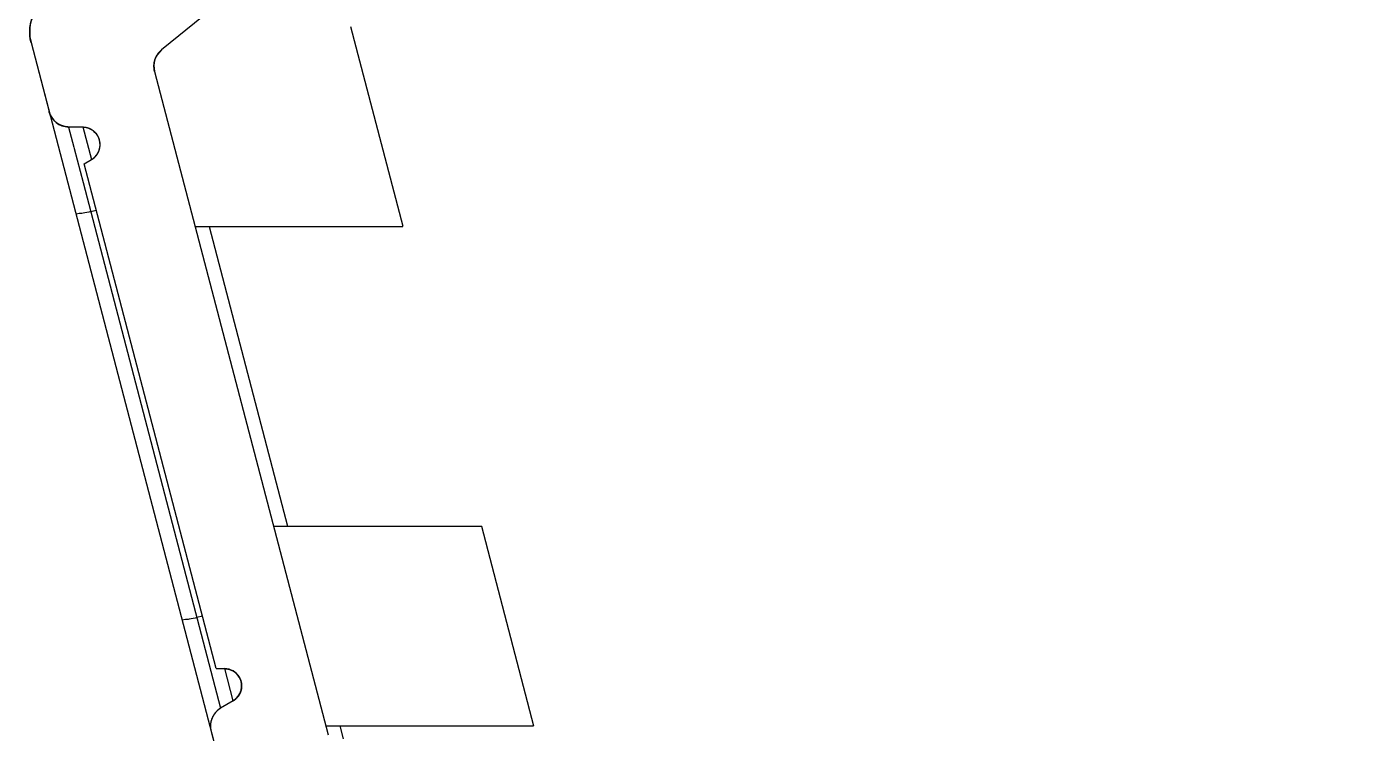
# Model space of a CAD drawing. Header units: inches. Extents: x -219 to 252, y -99 to 210.
# Drawn here: x -76.22 to -59.11, y 165.8 to 174.79 of the extents above; entities that cross this region are included whole.
import ezdxf

# ---------------------------------------------------------------- set-up
doc = ezdxf.new("R2010")
doc.units = ezdxf.units.IN
doc.header["$MEASUREMENT"] = 0

# ---------------------------------------------------------------- blocks, each defined once
blk = doc.blocks.new('block 1168')
at = {"color": 7, "lineweight": 25, "true_color": 0xffffff}
blk.add_lwpolyline([(-73.877, 165.82), (-73.648, 164.944)], dxfattribs=at)
blk = doc.blocks.new('block 1169')
at = {"color": 7, "lineweight": 25, "true_color": 0xffffff}
blk.add_open_spline([(-73.756, 166.115), (-73.757, 166.114), (-73.758, 166.113), (-73.76, 166.112), (-73.761, 166.111), (-73.763, 166.11), (-73.764, 166.109), (-73.766, 166.108), (-73.767, 166.108), (-73.768, 166.107), (-73.77, 166.106), (-73.771, 166.105), (-73.773, 166.104), (-73.774, 166.103), (-73.775, 166.102), (-73.777, 166.101), (-73.778, 166.1), (-73.78, 166.099), (-73.781, 166.098), (-73.782, 166.097), (-73.784, 166.096), (-73.785, 166.095), (-73.786, 166.093), (-73.788, 166.092), (-73.789, 166.091), (-73.79, 166.09), (-73.792, 166.089), (-73.793, 166.088), (-73.794, 166.087), (-73.796, 166.086), (-73.797, 166.084), (-73.798, 166.083), (-73.8, 166.082), (-73.801, 166.081), (-73.802, 166.08), (-73.803, 166.079), (-73.805, 166.077), (-73.806, 166.076), (-73.807, 166.075), (-73.808, 166.074), (-73.81, 166.072), (-73.811, 166.071), (-73.812, 166.07), (-73.813, 166.068), (-73.815, 166.067), (-73.816, 166.066), (-73.817, 166.064), (-73.818, 166.063), (-73.819, 166.062), (-73.821, 166.06), (-73.822, 166.059), (-73.823, 166.058), (-73.824, 166.056), (-73.825, 166.055), (-73.826, 166.054), (-73.828, 166.052), (-73.829, 166.051), (-73.83, 166.049), (-73.831, 166.048), (-73.832, 166.046), (-73.833, 166.045), (-73.834, 166.043), (-73.835, 166.042), (-73.836, 166.041), (-73.837, 166.039), (-73.838, 166.038), (-73.839, 166.036), (-73.84, 166.035), (-73.841, 166.033), (-73.842, 166.032), (-73.843, 166.03), (-73.844, 166.028), (-73.845, 166.027), (-73.846, 166.025), (-73.847, 166.024), (-73.848, 166.022), (-73.849, 166.021), (-73.85, 166.019), (-73.851, 166.017), (-73.852, 166.016), (-73.853, 166.014), (-73.854, 166.013), (-73.855, 166.011), (-73.855, 166.009), (-73.856, 166.008), (-73.857, 166.006), (-73.858, 166.004), (-73.859, 166.003), (-73.86, 166.001), (-73.86, 165.999), (-73.861, 165.998), (-73.862, 165.996), (-73.863, 165.994), (-73.863, 165.993), (-73.864, 165.991), (-73.865, 165.989), (-73.866, 165.988), (-73.866, 165.986), (-73.867, 165.984), (-73.868, 165.982), (-73.868, 165.981), (-73.869, 165.979), (-73.87, 165.977), (-73.87, 165.976), (-73.871, 165.974), (-73.871, 165.972), (-73.872, 165.97), (-73.873, 165.969), (-73.873, 165.967), (-73.874, 165.965), (-73.874, 165.963), (-73.875, 165.961), (-73.875, 165.96), (-73.876, 165.958), (-73.876, 165.956), (-73.877, 165.954), (-73.877, 165.953), (-73.878, 165.951), (-73.878, 165.949), (-73.878, 165.947), (-73.879, 165.945), (-73.879, 165.944), (-73.88, 165.942), (-73.88, 165.94), (-73.88, 165.938), (-73.881, 165.937), (-73.881, 165.935), (-73.881, 165.933), (-73.882, 165.931), (-73.882, 165.929), (-73.882, 165.928), (-73.883, 165.926), (-73.883, 165.924), (-73.883, 165.922), (-73.883, 165.92), (-73.883, 165.919), (-73.884, 165.917), (-73.884, 165.915), (-73.884, 165.913), (-73.884, 165.911), (-73.884, 165.91), (-73.885, 165.908), (-73.885, 165.906), (-73.885, 165.904), (-73.885, 165.902), (-73.885, 165.901), (-73.885, 165.899), (-73.885, 165.897), (-73.885, 165.895), (-73.885, 165.893), (-73.885, 165.892), (-73.885, 165.89), (-73.885, 165.888), (-73.885, 165.886), (-73.885, 165.885), (-73.885, 165.883), (-73.885, 165.881), (-73.885, 165.879), (-73.885, 165.877), (-73.885, 165.876), (-73.885, 165.874), (-73.885, 165.872), (-73.885, 165.87), (-73.885, 165.869), (-73.885, 165.867), (-73.884, 165.865), (-73.884, 165.863), (-73.884, 165.862), (-73.884, 165.86), (-73.884, 165.858), (-73.884, 165.857), (-73.883, 165.855), (-73.883, 165.853), (-73.883, 165.851), (-73.883, 165.85), (-73.883, 165.848), (-73.882, 165.846), (-73.882, 165.845), (-73.882, 165.843), (-73.881, 165.841), (-73.881, 165.84), (-73.881, 165.838), (-73.881, 165.836), (-73.88, 165.835), (-73.88, 165.833), (-73.879, 165.831), (-73.879, 165.83), (-73.879, 165.828), (-73.878, 165.826), (-73.878, 165.825), (-73.878, 165.823), (-73.877, 165.822), (-73.877, 165.82)], degree=3, knots=[0, 0, 0, 0, 1, 1, 1, 2, 2, 2, 3, 3, 3, 4, 4, 4, 5, 5, 5, 6, 6, 6, 7, 7, 7, 8, 8, 8, 9, 9, 9, 10, 10, 10, 11, 11, 11, 12, 12, 12, 13, 13, 13, 14, 14, 14, 15, 15, 15, 16, 16, 16, 17, 17, 17, 18, 18, 18, 19, 19, 19, 20, 20, 20, 21, 21, 21, 22, 22, 22, 23, 23, 23, 24, 24, 24, 25, 25, 25, 26, 26, 26, 27, 27, 27, 28, 28, 28, 29, 29, 29, 30, 30, 30, 31, 31, 31, 32, 32, 32, 33, 33, 33, 34, 34, 34, 35, 35, 35, 36, 36, 36, 37, 37, 37, 38, 38, 38, 39, 39, 39, 40, 40, 40, 41, 41, 41, 42, 42, 42, 43, 43, 43, 44, 44, 44, 45, 45, 45, 46, 46, 46, 47, 47, 47, 48, 48, 48, 49, 49, 49, 50, 50, 50, 51, 51, 51, 52, 52, 52, 53, 53, 53, 54, 54, 54, 55, 55, 55, 56, 56, 56, 57, 57, 57, 58, 58, 58, 59, 59, 59, 60, 60, 60, 61, 61, 61, 62, 62, 62, 63, 63, 63, 64, 64, 64, 64], dxfattribs=at)
blk = doc.blocks.new('block 1170')
at = {"color": 7, "lineweight": 25, "true_color": 0xffffff}
blk.add_lwpolyline([(-73.596, 166.209), (-73.756, 166.115)], dxfattribs=at)
blk = doc.blocks.new('block 1171')
at = {"color": 7, "lineweight": 25, "true_color": 0xffffff}
blk.add_open_spline([(-73.703, 166.619), (-73.702, 166.619), (-73.701, 166.619), (-73.7, 166.619), (-73.699, 166.619), (-73.698, 166.618), (-73.697, 166.618), (-73.695, 166.618), (-73.694, 166.618), (-73.693, 166.618), (-73.692, 166.618), (-73.691, 166.618), (-73.69, 166.618), (-73.689, 166.618), (-73.687, 166.618), (-73.686, 166.618), (-73.685, 166.618), (-73.684, 166.617), (-73.683, 166.617), (-73.682, 166.617), (-73.68, 166.617), (-73.679, 166.617), (-73.678, 166.617), (-73.677, 166.616), (-73.676, 166.616), (-73.674, 166.616), (-73.673, 166.616), (-73.672, 166.616), (-73.671, 166.616), (-73.67, 166.615), (-73.668, 166.615), (-73.667, 166.615), (-73.666, 166.615), (-73.665, 166.614), (-73.664, 166.614), (-73.662, 166.614), (-73.661, 166.614), (-73.66, 166.613), (-73.659, 166.613), (-73.657, 166.613), (-73.656, 166.612), (-73.655, 166.612), (-73.654, 166.612), (-73.652, 166.612), (-73.651, 166.611), (-73.65, 166.611), (-73.649, 166.611), (-73.647, 166.61), (-73.646, 166.61), (-73.645, 166.609), (-73.644, 166.609), (-73.642, 166.609), (-73.641, 166.608), (-73.64, 166.608), (-73.639, 166.607), (-73.637, 166.607), (-73.636, 166.607), (-73.635, 166.606), (-73.634, 166.606), (-73.632, 166.605), (-73.631, 166.605), (-73.63, 166.604), (-73.628, 166.604), (-73.627, 166.603), (-73.626, 166.603), (-73.625, 166.602), (-73.623, 166.602), (-73.622, 166.601), (-73.621, 166.601), (-73.619, 166.6), (-73.618, 166.599), (-73.617, 166.599), (-73.616, 166.598), (-73.614, 166.598), (-73.613, 166.597), (-73.612, 166.596), (-73.611, 166.596), (-73.609, 166.595), (-73.608, 166.595), (-73.607, 166.594), (-73.605, 166.593), (-73.604, 166.593), (-73.603, 166.592), (-73.602, 166.591), (-73.6, 166.59), (-73.599, 166.59), (-73.598, 166.589), (-73.596, 166.588), (-73.595, 166.587), (-73.594, 166.587), (-73.593, 166.586), (-73.591, 166.585), (-73.59, 166.584), (-73.589, 166.583), (-73.588, 166.583), (-73.586, 166.582), (-73.585, 166.581), (-73.584, 166.58), (-73.583, 166.579), (-73.581, 166.578), (-73.58, 166.578), (-73.579, 166.577), (-73.578, 166.576), (-73.576, 166.575), (-73.575, 166.574), (-73.574, 166.573), (-73.573, 166.572), (-73.571, 166.571), (-73.57, 166.57), (-73.569, 166.569), (-73.568, 166.568), (-73.567, 166.567), (-73.565, 166.566), (-73.564, 166.565), (-73.563, 166.564), (-73.562, 166.563), (-73.561, 166.562), (-73.56, 166.561), (-73.558, 166.56), (-73.557, 166.559), (-73.556, 166.558), (-73.555, 166.556), (-73.554, 166.555), (-73.553, 166.554), (-73.551, 166.553), (-73.55, 166.552), (-73.549, 166.551), (-73.548, 166.55), (-73.547, 166.548), (-73.546, 166.547), (-73.545, 166.546), (-73.544, 166.545), (-73.543, 166.544), (-73.542, 166.542), (-73.54, 166.541), (-73.539, 166.54), (-73.538, 166.538), (-73.537, 166.537), (-73.536, 166.536), (-73.535, 166.535), (-73.534, 166.533), (-73.533, 166.532), (-73.532, 166.531), (-73.531, 166.529), (-73.53, 166.528), (-73.529, 166.527), (-73.528, 166.525), (-73.527, 166.524), (-73.526, 166.523), (-73.525, 166.521), (-73.525, 166.52), (-73.524, 166.518), (-73.523, 166.517), (-73.522, 166.515), (-73.521, 166.514), (-73.52, 166.513), (-73.519, 166.511), (-73.518, 166.51), (-73.517, 166.508), (-73.517, 166.507), (-73.516, 166.505), (-73.515, 166.504), (-73.514, 166.502), (-73.513, 166.501), (-73.513, 166.499), (-73.512, 166.498), (-73.511, 166.496), (-73.51, 166.495), (-73.51, 166.493), (-73.509, 166.492), (-73.508, 166.49), (-73.507, 166.488), (-73.507, 166.487), (-73.506, 166.485), (-73.505, 166.484), (-73.505, 166.482), (-73.504, 166.481), (-73.503, 166.479), (-73.503, 166.477), (-73.502, 166.476), (-73.502, 166.474), (-73.501, 166.472), (-73.5, 166.471), (-73.5, 166.469), (-73.499, 166.468), (-73.499, 166.466), (-73.498, 166.464), (-73.498, 166.463), (-73.497, 166.461), (-73.497, 166.459), (-73.496, 166.458), (-73.496, 166.456), (-73.495, 166.454), (-73.495, 166.453), (-73.495, 166.451), (-73.494, 166.449), (-73.494, 166.448), (-73.493, 166.446), (-73.493, 166.444), (-73.493, 166.443), (-73.492, 166.441), (-73.492, 166.439), (-73.492, 166.437), (-73.491, 166.436), (-73.491, 166.434), (-73.491, 166.432), (-73.491, 166.431), (-73.49, 166.429), (-73.49, 166.427), (-73.49, 166.426), (-73.49, 166.424), (-73.489, 166.422), (-73.489, 166.42), (-73.489, 166.419), (-73.489, 166.417), (-73.489, 166.415), (-73.489, 166.414), (-73.489, 166.412), (-73.489, 166.41), (-73.488, 166.408), (-73.488, 166.407), (-73.488, 166.405), (-73.488, 166.403), (-73.488, 166.402), (-73.488, 166.4), (-73.488, 166.398), (-73.488, 166.397), (-73.488, 166.395), (-73.488, 166.393), (-73.488, 166.391), (-73.488, 166.39), (-73.488, 166.388), (-73.489, 166.386), (-73.489, 166.385), (-73.489, 166.383), (-73.489, 166.381), (-73.489, 166.38), (-73.489, 166.378), (-73.489, 166.376), (-73.49, 166.375), (-73.49, 166.373), (-73.49, 166.371), (-73.49, 166.37), (-73.49, 166.368), (-73.491, 166.366), (-73.491, 166.365), (-73.491, 166.363), (-73.491, 166.362), (-73.492, 166.36), (-73.492, 166.358), (-73.492, 166.357), (-73.493, 166.355), (-73.493, 166.353), (-73.493, 166.352), (-73.494, 166.35), (-73.494, 166.349), (-73.494, 166.347), (-73.495, 166.346), (-73.495, 166.344), (-73.496, 166.342), (-73.496, 166.341), (-73.496, 166.339), (-73.497, 166.338), (-73.497, 166.336), (-73.498, 166.335), (-73.498, 166.333), (-73.499, 166.332), (-73.499, 166.33), (-73.5, 166.329), (-73.5, 166.327), (-73.501, 166.326), (-73.501, 166.324), (-73.502, 166.323), (-73.502, 166.321), (-73.503, 166.32), (-73.503, 166.318), (-73.504, 166.317), (-73.505, 166.315), (-73.505, 166.314), (-73.506, 166.312), (-73.506, 166.311), (-73.507, 166.31), (-73.508, 166.308), (-73.508, 166.307), (-73.509, 166.305), (-73.51, 166.304), (-73.51, 166.303), (-73.511, 166.301), (-73.512, 166.3), (-73.512, 166.299), (-73.513, 166.297), (-73.514, 166.296), (-73.514, 166.295), (-73.515, 166.293), (-73.516, 166.292), (-73.516, 166.291), (-73.517, 166.289), (-73.518, 166.288), (-73.519, 166.287), (-73.519, 166.286), (-73.52, 166.284), (-73.521, 166.283), (-73.522, 166.282), (-73.523, 166.281), (-73.523, 166.279), (-73.524, 166.278), (-73.525, 166.277), (-73.526, 166.276), (-73.526, 166.275), (-73.527, 166.273), (-73.528, 166.272), (-73.529, 166.271), (-73.53, 166.27), (-73.531, 166.269), (-73.531, 166.268), (-73.532, 166.267), (-73.533, 166.265), (-73.534, 166.264), (-73.535, 166.263), (-73.536, 166.262), (-73.537, 166.261), (-73.537, 166.26), (-73.538, 166.259), (-73.539, 166.258), (-73.54, 166.257), (-73.541, 166.256), (-73.542, 166.255), (-73.543, 166.254), (-73.544, 166.253), (-73.544, 166.252), (-73.545, 166.251), (-73.546, 166.25), (-73.547, 166.249), (-73.548, 166.248), (-73.549, 166.247), (-73.55, 166.246), (-73.551, 166.245), (-73.552, 166.244), (-73.553, 166.243), (-73.554, 166.242), (-73.554, 166.241), (-73.555, 166.24), (-73.556, 166.239), (-73.557, 166.239), (-73.558, 166.238), (-73.559, 166.237), (-73.56, 166.236), (-73.561, 166.235), (-73.562, 166.234), (-73.563, 166.233), (-73.564, 166.233), (-73.565, 166.232), (-73.566, 166.231), (-73.567, 166.23), (-73.568, 166.229), (-73.568, 166.229), (-73.569, 166.228), (-73.57, 166.227), (-73.571, 166.226), (-73.572, 166.226), (-73.573, 166.225), (-73.574, 166.224), (-73.575, 166.223), (-73.576, 166.223), (-73.577, 166.222), (-73.578, 166.221), (-73.579, 166.221), (-73.58, 166.22), (-73.581, 166.219), (-73.582, 166.218), (-73.583, 166.218), (-73.584, 166.217), (-73.585, 166.217), (-73.586, 166.216), (-73.587, 166.215), (-73.588, 166.215), (-73.588, 166.214), (-73.589, 166.213), (-73.59, 166.213), (-73.591, 166.212), (-73.592, 166.212), (-73.593, 166.211), (-73.594, 166.21), (-73.595, 166.21), (-73.596, 166.209)], degree=3, knots=[0, 0, 0, 0, 1, 1, 1, 2, 2, 2, 3, 3, 3, 4, 4, 4, 5, 5, 5, 6, 6, 6, 7, 7, 7, 8, 8, 8, 9, 9, 9, 10, 10, 10, 11, 11, 11, 12, 12, 12, 13, 13, 13, 14, 14, 14, 15, 15, 15, 16, 16, 16, 17, 17, 17, 18, 18, 18, 19, 19, 19, 20, 20, 20, 21, 21, 21, 22, 22, 22, 23, 23, 23, 24, 24, 24, 25, 25, 25, 26, 26, 26, 27, 27, 27, 28, 28, 28, 29, 29, 29, 30, 30, 30, 31, 31, 31, 32, 32, 32, 33, 33, 33, 34, 34, 34, 35, 35, 35, 36, 36, 36, 37, 37, 37, 38, 38, 38, 39, 39, 39, 40, 40, 40, 41, 41, 41, 42, 42, 42, 43, 43, 43, 44, 44, 44, 45, 45, 45, 46, 46, 46, 47, 47, 47, 48, 48, 48, 49, 49, 49, 50, 50, 50, 51, 51, 51, 52, 52, 52, 53, 53, 53, 54, 54, 54, 55, 55, 55, 56, 56, 56, 57, 57, 57, 58, 58, 58, 59, 59, 59, 60, 60, 60, 61, 61, 61, 62, 62, 62, 63, 63, 63, 64, 64, 64, 65, 65, 65, 66, 66, 66, 67, 67, 67, 68, 68, 68, 69, 69, 69, 70, 70, 70, 71, 71, 71, 72, 72, 72, 73, 73, 73, 74, 74, 74, 75, 75, 75, 76, 76, 76, 77, 77, 77, 78, 78, 78, 79, 79, 79, 80, 80, 80, 81, 81, 81, 82, 82, 82, 83, 83, 83, 84, 84, 84, 85, 85, 85, 86, 86, 86, 87, 87, 87, 88, 88, 88, 89, 89, 89, 90, 90, 90, 91, 91, 91, 92, 92, 92, 93, 93, 93, 94, 94, 94, 95, 95, 95, 96, 96, 96, 97, 97, 97, 98, 98, 98, 99, 99, 99, 100, 100, 100, 101, 101, 101, 102, 102, 102, 103, 103, 103, 104, 104, 104, 105, 105, 105, 106, 106, 106, 107, 107, 107, 108, 108, 108, 109, 109, 109, 110, 110, 110, 111, 111, 111, 112, 112, 112, 113, 113, 113, 114, 114, 114, 115, 115, 115, 116, 116, 116, 117, 117, 117, 118, 118, 118, 119, 119, 119, 120, 120, 120, 121, 121, 121, 122, 122, 122, 123, 123, 123, 124, 124, 124, 125, 125, 125, 126, 126, 126, 127, 127, 127, 128, 128, 128, 128], dxfattribs=at)
blk = doc.blocks.new('block 1172')
at = {"color": 7, "lineweight": 25, "true_color": 0xffffff}
blk.add_lwpolyline([(-73.813, 166.621), (-73.703, 166.619)], dxfattribs=at)
blk = doc.blocks.new('block 1173')
at = {"color": 7, "lineweight": 25, "true_color": 0xffffff}
blk.add_lwpolyline([(-73.813, 166.621), (-75.493, 173.043)], dxfattribs=at)
blk = doc.blocks.new('block 1174')
at = {"color": 7, "lineweight": 25, "true_color": 0xffffff}
blk.add_lwpolyline([(-75.493, 173.043), (-75.398, 173.099)], dxfattribs=at)
blk = doc.blocks.new('block 1175')
at = {"color": 7, "lineweight": 25, "true_color": 0xffffff}
blk.add_open_spline([(-75.398, 173.099), (-75.397, 173.1), (-75.396, 173.1), (-75.395, 173.101), (-75.395, 173.102), (-75.394, 173.102), (-75.393, 173.103), (-75.392, 173.103), (-75.391, 173.104), (-75.39, 173.105), (-75.389, 173.105), (-75.388, 173.106), (-75.387, 173.106), (-75.386, 173.107), (-75.385, 173.108), (-75.384, 173.108), (-75.383, 173.109), (-75.382, 173.11), (-75.381, 173.111), (-75.38, 173.111), (-75.379, 173.112), (-75.378, 173.113), (-75.377, 173.113), (-75.376, 173.114), (-75.375, 173.115), (-75.374, 173.116), (-75.374, 173.116), (-75.373, 173.117), (-75.372, 173.118), (-75.371, 173.119), (-75.37, 173.119), (-75.369, 173.12), (-75.368, 173.121), (-75.367, 173.122), (-75.366, 173.123), (-75.365, 173.123), (-75.364, 173.124), (-75.363, 173.125), (-75.362, 173.126), (-75.361, 173.127), (-75.36, 173.128), (-75.359, 173.129), (-75.359, 173.129), (-75.358, 173.13), (-75.357, 173.131), (-75.356, 173.132), (-75.355, 173.133), (-75.354, 173.134), (-75.353, 173.135), (-75.352, 173.136), (-75.351, 173.137), (-75.35, 173.138), (-75.349, 173.139), (-75.348, 173.14), (-75.348, 173.141), (-75.347, 173.142), (-75.346, 173.143), (-75.345, 173.144), (-75.344, 173.145), (-75.343, 173.146), (-75.342, 173.147), (-75.341, 173.148), (-75.34, 173.149), (-75.34, 173.15), (-75.339, 173.151), (-75.338, 173.152), (-75.337, 173.153), (-75.336, 173.154), (-75.335, 173.155), (-75.334, 173.156), (-75.334, 173.158), (-75.333, 173.159), (-75.332, 173.16), (-75.331, 173.161), (-75.33, 173.162), (-75.329, 173.163), (-75.329, 173.165), (-75.328, 173.166), (-75.327, 173.167), (-75.326, 173.168), (-75.325, 173.169), (-75.325, 173.171), (-75.324, 173.172), (-75.323, 173.173), (-75.322, 173.174), (-75.322, 173.176), (-75.321, 173.177), (-75.32, 173.178), (-75.319, 173.179), (-75.319, 173.181), (-75.318, 173.182), (-75.317, 173.183), (-75.317, 173.185), (-75.316, 173.186), (-75.315, 173.187), (-75.314, 173.189), (-75.314, 173.19), (-75.313, 173.191), (-75.312, 173.193), (-75.312, 173.194), (-75.311, 173.195), (-75.31, 173.197), (-75.31, 173.198), (-75.309, 173.2), (-75.309, 173.201), (-75.308, 173.202), (-75.307, 173.204), (-75.307, 173.205), (-75.306, 173.207), (-75.306, 173.208), (-75.305, 173.21), (-75.304, 173.211), (-75.304, 173.213), (-75.303, 173.214), (-75.303, 173.216), (-75.302, 173.217), (-75.302, 173.219), (-75.301, 173.22), (-75.301, 173.222), (-75.3, 173.223), (-75.3, 173.225), (-75.299, 173.226), (-75.299, 173.228), (-75.299, 173.229), (-75.298, 173.231), (-75.298, 173.232), (-75.297, 173.234), (-75.297, 173.235), (-75.297, 173.237), (-75.296, 173.239), (-75.296, 173.24), (-75.295, 173.242), (-75.295, 173.243), (-75.295, 173.245), (-75.294, 173.247), (-75.294, 173.248), (-75.294, 173.25), (-75.294, 173.251), (-75.293, 173.253), (-75.293, 173.255), (-75.293, 173.256), (-75.293, 173.258), (-75.292, 173.26), (-75.292, 173.261), (-75.292, 173.263), (-75.292, 173.265), (-75.292, 173.266), (-75.291, 173.268), (-75.291, 173.27), (-75.291, 173.271), (-75.291, 173.273), (-75.291, 173.275), (-75.291, 173.276), (-75.291, 173.278), (-75.291, 173.28), (-75.291, 173.281), (-75.29, 173.283), (-75.29, 173.285), (-75.29, 173.286), (-75.29, 173.288), (-75.29, 173.29), (-75.29, 173.292), (-75.29, 173.293), (-75.29, 173.295), (-75.291, 173.297), (-75.291, 173.298), (-75.291, 173.3), (-75.291, 173.302), (-75.291, 173.304), (-75.291, 173.305), (-75.291, 173.307), (-75.291, 173.309), (-75.291, 173.31), (-75.292, 173.312), (-75.292, 173.314), (-75.292, 173.316), (-75.292, 173.317), (-75.292, 173.319), (-75.293, 173.321), (-75.293, 173.322), (-75.293, 173.324), (-75.294, 173.326), (-75.294, 173.327), (-75.294, 173.329), (-75.294, 173.331), (-75.295, 173.333), (-75.295, 173.334), (-75.296, 173.336), (-75.296, 173.338), (-75.296, 173.339), (-75.297, 173.341), (-75.297, 173.343), (-75.298, 173.344), (-75.298, 173.346), (-75.298, 173.348), (-75.299, 173.349), (-75.299, 173.351), (-75.3, 173.353), (-75.3, 173.354), (-75.301, 173.356), (-75.301, 173.358), (-75.302, 173.359), (-75.303, 173.361), (-75.303, 173.362), (-75.304, 173.364), (-75.304, 173.366), (-75.305, 173.367), (-75.306, 173.369), (-75.306, 173.37), (-75.307, 173.372), (-75.308, 173.374), (-75.308, 173.375), (-75.309, 173.377), (-75.31, 173.378), (-75.31, 173.38), (-75.311, 173.382), (-75.312, 173.383), (-75.312, 173.385), (-75.313, 173.386), (-75.314, 173.388), (-75.315, 173.389), (-75.316, 173.391), (-75.316, 173.392), (-75.317, 173.394), (-75.318, 173.395), (-75.319, 173.397), (-75.32, 173.398), (-75.32, 173.4), (-75.321, 173.401), (-75.322, 173.403), (-75.323, 173.404), (-75.324, 173.405), (-75.325, 173.407), (-75.326, 173.408), (-75.327, 173.41), (-75.328, 173.411), (-75.329, 173.412), (-75.33, 173.414), (-75.33, 173.415), (-75.331, 173.417), (-75.332, 173.418), (-75.333, 173.419), (-75.334, 173.421), (-75.335, 173.422), (-75.336, 173.423), (-75.337, 173.425), (-75.338, 173.426), (-75.34, 173.427), (-75.341, 173.428), (-75.342, 173.43), (-75.343, 173.431), (-75.344, 173.432), (-75.345, 173.433), (-75.346, 173.435), (-75.347, 173.436), (-75.348, 173.437), (-75.349, 173.438), (-75.35, 173.44), (-75.351, 173.441), (-75.353, 173.442), (-75.354, 173.443), (-75.355, 173.444), (-75.356, 173.445), (-75.357, 173.446), (-75.358, 173.448), (-75.359, 173.449), (-75.361, 173.45), (-75.362, 173.451), (-75.363, 173.452), (-75.364, 173.453), (-75.365, 173.454), (-75.366, 173.455), (-75.368, 173.456), (-75.369, 173.457), (-75.37, 173.458), (-75.371, 173.459), (-75.372, 173.46), (-75.374, 173.461), (-75.375, 173.462), (-75.376, 173.463), (-75.377, 173.464), (-75.379, 173.465), (-75.38, 173.466), (-75.381, 173.467), (-75.382, 173.467), (-75.384, 173.468), (-75.385, 173.469), (-75.386, 173.47), (-75.387, 173.471), (-75.389, 173.472), (-75.39, 173.473), (-75.391, 173.473), (-75.392, 173.474), (-75.394, 173.475), (-75.395, 173.476), (-75.396, 173.477), (-75.397, 173.477), (-75.399, 173.478), (-75.4, 173.479), (-75.401, 173.48), (-75.402, 173.48), (-75.404, 173.481), (-75.405, 173.482), (-75.406, 173.482), (-75.408, 173.483), (-75.409, 173.484), (-75.41, 173.484), (-75.411, 173.485), (-75.413, 173.486), (-75.414, 173.486), (-75.415, 173.487), (-75.417, 173.488), (-75.418, 173.488), (-75.419, 173.489), (-75.42, 173.489), (-75.422, 173.49), (-75.423, 173.491), (-75.424, 173.491), (-75.426, 173.492), (-75.427, 173.492), (-75.428, 173.493), (-75.429, 173.493), (-75.431, 173.494), (-75.432, 173.494), (-75.433, 173.495), (-75.434, 173.495), (-75.436, 173.496), (-75.437, 173.496), (-75.438, 173.497), (-75.44, 173.497), (-75.441, 173.497), (-75.442, 173.498), (-75.443, 173.498), (-75.445, 173.499), (-75.446, 173.499), (-75.447, 173.499), (-75.448, 173.5), (-75.45, 173.5), (-75.451, 173.5), (-75.452, 173.501), (-75.453, 173.501), (-75.455, 173.502), (-75.456, 173.502), (-75.457, 173.502), (-75.458, 173.502), (-75.46, 173.503), (-75.461, 173.503), (-75.462, 173.503), (-75.463, 173.504), (-75.465, 173.504), (-75.466, 173.504), (-75.467, 173.504), (-75.468, 173.505), (-75.469, 173.505), (-75.471, 173.505), (-75.472, 173.505), (-75.473, 173.505), (-75.474, 173.506), (-75.475, 173.506), (-75.477, 173.506), (-75.478, 173.506), (-75.479, 173.506), (-75.48, 173.507), (-75.481, 173.507), (-75.483, 173.507), (-75.484, 173.507), (-75.485, 173.507), (-75.486, 173.507), (-75.487, 173.507), (-75.488, 173.508), (-75.49, 173.508), (-75.491, 173.508), (-75.492, 173.508), (-75.493, 173.508), (-75.494, 173.508), (-75.495, 173.508), (-75.496, 173.508), (-75.498, 173.508), (-75.499, 173.508), (-75.5, 173.508), (-75.501, 173.508), (-75.502, 173.509), (-75.503, 173.509), (-75.504, 173.509), (-75.505, 173.509)], degree=3, knots=[0, 0, 0, 0, 1, 1, 1, 2, 2, 2, 3, 3, 3, 4, 4, 4, 5, 5, 5, 6, 6, 6, 7, 7, 7, 8, 8, 8, 9, 9, 9, 10, 10, 10, 11, 11, 11, 12, 12, 12, 13, 13, 13, 14, 14, 14, 15, 15, 15, 16, 16, 16, 17, 17, 17, 18, 18, 18, 19, 19, 19, 20, 20, 20, 21, 21, 21, 22, 22, 22, 23, 23, 23, 24, 24, 24, 25, 25, 25, 26, 26, 26, 27, 27, 27, 28, 28, 28, 29, 29, 29, 30, 30, 30, 31, 31, 31, 32, 32, 32, 33, 33, 33, 34, 34, 34, 35, 35, 35, 36, 36, 36, 37, 37, 37, 38, 38, 38, 39, 39, 39, 40, 40, 40, 41, 41, 41, 42, 42, 42, 43, 43, 43, 44, 44, 44, 45, 45, 45, 46, 46, 46, 47, 47, 47, 48, 48, 48, 49, 49, 49, 50, 50, 50, 51, 51, 51, 52, 52, 52, 53, 53, 53, 54, 54, 54, 55, 55, 55, 56, 56, 56, 57, 57, 57, 58, 58, 58, 59, 59, 59, 60, 60, 60, 61, 61, 61, 62, 62, 62, 63, 63, 63, 64, 64, 64, 65, 65, 65, 66, 66, 66, 67, 67, 67, 68, 68, 68, 69, 69, 69, 70, 70, 70, 71, 71, 71, 72, 72, 72, 73, 73, 73, 74, 74, 74, 75, 75, 75, 76, 76, 76, 77, 77, 77, 78, 78, 78, 79, 79, 79, 80, 80, 80, 81, 81, 81, 82, 82, 82, 83, 83, 83, 84, 84, 84, 85, 85, 85, 86, 86, 86, 87, 87, 87, 88, 88, 88, 89, 89, 89, 90, 90, 90, 91, 91, 91, 92, 92, 92, 93, 93, 93, 94, 94, 94, 95, 95, 95, 96, 96, 96, 97, 97, 97, 98, 98, 98, 99, 99, 99, 100, 100, 100, 101, 101, 101, 102, 102, 102, 103, 103, 103, 104, 104, 104, 105, 105, 105, 106, 106, 106, 107, 107, 107, 108, 108, 108, 109, 109, 109, 110, 110, 110, 111, 111, 111, 112, 112, 112, 113, 113, 113, 114, 114, 114, 115, 115, 115, 116, 116, 116, 117, 117, 117, 118, 118, 118, 119, 119, 119, 120, 120, 120, 121, 121, 121, 122, 122, 122, 123, 123, 123, 124, 124, 124, 125, 125, 125, 126, 126, 126, 127, 127, 127, 128, 128, 128, 128], dxfattribs=at)
blk = doc.blocks.new('block 1176')
at = {"color": 7, "lineweight": 25, "true_color": 0xffffff}
blk.add_lwpolyline([(-75.505, 173.509), (-75.691, 173.513)], dxfattribs=at)
blk = doc.blocks.new('block 1177')
at = {"color": 7, "lineweight": 25, "true_color": 0xffffff}
blk.add_open_spline([(-75.691, 173.513), (-75.692, 173.513), (-75.694, 173.513), (-75.696, 173.513), (-75.697, 173.513), (-75.699, 173.513), (-75.701, 173.513), (-75.702, 173.514), (-75.704, 173.514), (-75.706, 173.514), (-75.708, 173.514), (-75.709, 173.514), (-75.711, 173.514), (-75.713, 173.514), (-75.714, 173.515), (-75.716, 173.515), (-75.718, 173.515), (-75.719, 173.515), (-75.721, 173.515), (-75.723, 173.516), (-75.725, 173.516), (-75.726, 173.516), (-75.728, 173.516), (-75.73, 173.517), (-75.731, 173.517), (-75.733, 173.517), (-75.735, 173.518), (-75.736, 173.518), (-75.738, 173.518), (-75.74, 173.519), (-75.742, 173.519), (-75.743, 173.52), (-75.745, 173.52), (-75.747, 173.52), (-75.748, 173.521), (-75.75, 173.521), (-75.752, 173.522), (-75.754, 173.522), (-75.755, 173.523), (-75.757, 173.523), (-75.759, 173.523), (-75.76, 173.524), (-75.762, 173.525), (-75.764, 173.525), (-75.766, 173.526), (-75.767, 173.526), (-75.769, 173.527), (-75.771, 173.527), (-75.772, 173.528), (-75.774, 173.528), (-75.776, 173.529), (-75.777, 173.53), (-75.779, 173.53), (-75.781, 173.531), (-75.782, 173.532), (-75.784, 173.532), (-75.786, 173.533), (-75.787, 173.534), (-75.789, 173.534), (-75.791, 173.535), (-75.792, 173.536), (-75.794, 173.537), (-75.796, 173.537), (-75.797, 173.538), (-75.799, 173.539), (-75.801, 173.54), (-75.802, 173.541), (-75.804, 173.541), (-75.806, 173.542), (-75.807, 173.543), (-75.809, 173.544), (-75.81, 173.545), (-75.812, 173.546), (-75.814, 173.546), (-75.815, 173.547), (-75.817, 173.548), (-75.818, 173.549), (-75.82, 173.55), (-75.822, 173.551), (-75.823, 173.552), (-75.825, 173.553), (-75.826, 173.554), (-75.828, 173.555), (-75.829, 173.556), (-75.831, 173.557), (-75.832, 173.558), (-75.834, 173.559), (-75.836, 173.56), (-75.837, 173.561), (-75.839, 173.562), (-75.84, 173.563), (-75.842, 173.564), (-75.843, 173.566), (-75.844, 173.567), (-75.846, 173.568), (-75.847, 173.569), (-75.849, 173.57), (-75.85, 173.571), (-75.852, 173.572), (-75.853, 173.573), (-75.855, 173.575), (-75.856, 173.576), (-75.857, 173.577), (-75.859, 173.578), (-75.86, 173.579), (-75.862, 173.581), (-75.863, 173.582), (-75.864, 173.583), (-75.866, 173.584), (-75.867, 173.586), (-75.868, 173.587), (-75.87, 173.588), (-75.871, 173.59), (-75.872, 173.591), (-75.874, 173.592), (-75.875, 173.593), (-75.876, 173.595), (-75.877, 173.596), (-75.879, 173.597), (-75.88, 173.599), (-75.881, 173.6), (-75.882, 173.602), (-75.883, 173.603), (-75.885, 173.604), (-75.886, 173.606), (-75.887, 173.607), (-75.888, 173.608), (-75.889, 173.61), (-75.891, 173.611), (-75.892, 173.613), (-75.893, 173.614), (-75.894, 173.616), (-75.895, 173.617), (-75.896, 173.618), (-75.897, 173.62), (-75.898, 173.621), (-75.899, 173.623), (-75.9, 173.624), (-75.901, 173.626), (-75.903, 173.627), (-75.904, 173.629), (-75.905, 173.63), (-75.906, 173.632), (-75.907, 173.633), (-75.907, 173.635), (-75.908, 173.636), (-75.909, 173.638), (-75.91, 173.639), (-75.911, 173.641), (-75.912, 173.642), (-75.913, 173.644), (-75.914, 173.645), (-75.915, 173.647), (-75.916, 173.649), (-75.917, 173.65), (-75.917, 173.652), (-75.918, 173.653), (-75.919, 173.655), (-75.92, 173.656), (-75.921, 173.658), (-75.922, 173.66), (-75.922, 173.661), (-75.923, 173.663), (-75.924, 173.664), (-75.925, 173.666), (-75.925, 173.667), (-75.926, 173.669), (-75.927, 173.671), (-75.927, 173.672), (-75.928, 173.674), (-75.929, 173.675), (-75.929, 173.677), (-75.93, 173.679), (-75.931, 173.68), (-75.931, 173.682), (-75.932, 173.683), (-75.933, 173.685), (-75.933, 173.687), (-75.934, 173.688), (-75.934, 173.69), (-75.935, 173.691), (-75.935, 173.693), (-75.936, 173.695), (-75.937, 173.696), (-75.937, 173.698), (-75.938, 173.699), (-75.938, 173.701), (-75.939, 173.703), (-75.939, 173.704), (-75.939, 173.706), (-75.94, 173.707), (-75.94, 173.709), (-75.941, 173.711)], degree=3, knots=[0, 0, 0, 0, 1, 1, 1, 2, 2, 2, 3, 3, 3, 4, 4, 4, 5, 5, 5, 6, 6, 6, 7, 7, 7, 8, 8, 8, 9, 9, 9, 10, 10, 10, 11, 11, 11, 12, 12, 12, 13, 13, 13, 14, 14, 14, 15, 15, 15, 16, 16, 16, 17, 17, 17, 18, 18, 18, 19, 19, 19, 20, 20, 20, 21, 21, 21, 22, 22, 22, 23, 23, 23, 24, 24, 24, 25, 25, 25, 26, 26, 26, 27, 27, 27, 28, 28, 28, 29, 29, 29, 30, 30, 30, 31, 31, 31, 32, 32, 32, 33, 33, 33, 34, 34, 34, 35, 35, 35, 36, 36, 36, 37, 37, 37, 38, 38, 38, 39, 39, 39, 40, 40, 40, 41, 41, 41, 42, 42, 42, 43, 43, 43, 44, 44, 44, 45, 45, 45, 46, 46, 46, 47, 47, 47, 48, 48, 48, 49, 49, 49, 50, 50, 50, 51, 51, 51, 52, 52, 52, 53, 53, 53, 54, 54, 54, 55, 55, 55, 56, 56, 56, 57, 57, 57, 58, 58, 58, 59, 59, 59, 60, 60, 60, 61, 61, 61, 62, 62, 62, 63, 63, 63, 64, 64, 64, 64], dxfattribs=at)
blk = doc.blocks.new('block 1178')
at = {"color": 7, "lineweight": 25, "true_color": 0xffffff}
blk.add_lwpolyline([(-76.17, 174.587), (-75.941, 173.711)], dxfattribs=at)
blk = doc.blocks.new('block 1179')
at = {"color": 7, "lineweight": 25, "true_color": 0xffffff}
blk.add_open_spline([(-76.17, 174.587), (-76.171, 174.59), (-76.171, 174.593), (-76.172, 174.596), (-76.173, 174.599), (-76.174, 174.602), (-76.174, 174.605), (-76.175, 174.608), (-76.176, 174.61), (-76.176, 174.613), (-76.177, 174.616), (-76.177, 174.619), (-76.178, 174.622), (-76.179, 174.625), (-76.179, 174.628), (-76.18, 174.631), (-76.18, 174.634), (-76.181, 174.637), (-76.181, 174.641), (-76.182, 174.644), (-76.182, 174.647), (-76.182, 174.65), (-76.183, 174.653), (-76.183, 174.656), (-76.184, 174.659), (-76.184, 174.662), (-76.184, 174.665), (-76.185, 174.668), (-76.185, 174.671), (-76.185, 174.674), (-76.185, 174.677), (-76.186, 174.681), (-76.186, 174.684), (-76.186, 174.687), (-76.186, 174.69), (-76.186, 174.693), (-76.187, 174.696), (-76.187, 174.699), (-76.187, 174.703), (-76.187, 174.706), (-76.187, 174.709), (-76.187, 174.712), (-76.187, 174.715), (-76.187, 174.718), (-76.187, 174.722), (-76.187, 174.725), (-76.187, 174.728), (-76.187, 174.731), (-76.187, 174.734), (-76.187, 174.737), (-76.187, 174.741), (-76.187, 174.744), (-76.187, 174.747), (-76.186, 174.75), (-76.186, 174.753), (-76.186, 174.757), (-76.186, 174.76), (-76.186, 174.763), (-76.185, 174.766), (-76.185, 174.769), (-76.185, 174.773), (-76.184, 174.776), (-76.184, 174.779), (-76.184, 174.782), (-76.183, 174.785), (-76.183, 174.789), (-76.182, 174.792), (-76.182, 174.795), (-76.182, 174.798), (-76.181, 174.801), (-76.181, 174.804), (-76.18, 174.808), (-76.18, 174.811), (-76.179, 174.814), (-76.178, 174.817), (-76.178, 174.82), (-76.177, 174.824), (-76.177, 174.827), (-76.176, 174.83), (-76.175, 174.833), (-76.175, 174.836), (-76.174, 174.839), (-76.173, 174.843), (-76.172, 174.846), (-76.172, 174.849), (-76.171, 174.852), (-76.17, 174.855), (-76.169, 174.858), (-76.168, 174.862), (-76.167, 174.865), (-76.166, 174.868), (-76.166, 174.871), (-76.165, 174.874), (-76.164, 174.877), (-76.163, 174.88), (-76.162, 174.883), (-76.161, 174.886), (-76.16, 174.889), (-76.159, 174.893), (-76.158, 174.896), (-76.157, 174.899), (-76.155, 174.902), (-76.154, 174.905), (-76.153, 174.908), (-76.152, 174.911), (-76.151, 174.914), (-76.15, 174.917), (-76.148, 174.92), (-76.147, 174.923), (-76.146, 174.926), (-76.145, 174.929), (-76.143, 174.932), (-76.142, 174.935), (-76.141, 174.938), (-76.139, 174.941), (-76.138, 174.944), (-76.137, 174.947), (-76.135, 174.95), (-76.134, 174.953), (-76.133, 174.956), (-76.131, 174.958), (-76.13, 174.961), (-76.128, 174.964), (-76.127, 174.967), (-76.125, 174.97), (-76.124, 174.973), (-76.122, 174.976), (-76.12, 174.978), (-76.119, 174.981), (-76.117, 174.984), (-76.116, 174.987), (-76.114, 174.99), (-76.112, 174.992), (-76.111, 174.995), (-76.109, 174.998), (-76.107, 175.001), (-76.106, 175.003), (-76.104, 175.006), (-76.102, 175.009), (-76.101, 175.011), (-76.099, 175.014), (-76.097, 175.017), (-76.095, 175.019), (-76.093, 175.022), (-76.092, 175.025), (-76.09, 175.027), (-76.088, 175.03), (-76.086, 175.032), (-76.084, 175.035), (-76.082, 175.037), (-76.08, 175.04), (-76.078, 175.042), (-76.077, 175.045), (-76.075, 175.047), (-76.073, 175.05), (-76.071, 175.052), (-76.069, 175.055), (-76.067, 175.057), (-76.065, 175.06), (-76.063, 175.062), (-76.061, 175.065), (-76.059, 175.067), (-76.057, 175.069), (-76.055, 175.072), (-76.052, 175.074), (-76.05, 175.076), (-76.048, 175.079), (-76.046, 175.081), (-76.044, 175.083), (-76.042, 175.085), (-76.04, 175.088), (-76.038, 175.09), (-76.036, 175.092), (-76.033, 175.094), (-76.031, 175.096), (-76.029, 175.099), (-76.027, 175.101), (-76.025, 175.103), (-76.022, 175.105), (-76.02, 175.107), (-76.018, 175.109), (-76.016, 175.111), (-76.013, 175.113), (-76.011, 175.115), (-76.009, 175.117), (-76.007, 175.119), (-76.004, 175.121), (-76.002, 175.123), (-76, 175.125), (-75.997, 175.127), (-75.995, 175.129), (-75.993, 175.131), (-75.991, 175.133)], degree=3, knots=[0, 0, 0, 0, 1, 1, 1, 2, 2, 2, 3, 3, 3, 4, 4, 4, 5, 5, 5, 6, 6, 6, 7, 7, 7, 8, 8, 8, 9, 9, 9, 10, 10, 10, 11, 11, 11, 12, 12, 12, 13, 13, 13, 14, 14, 14, 15, 15, 15, 16, 16, 16, 17, 17, 17, 18, 18, 18, 19, 19, 19, 20, 20, 20, 21, 21, 21, 22, 22, 22, 23, 23, 23, 24, 24, 24, 25, 25, 25, 26, 26, 26, 27, 27, 27, 28, 28, 28, 29, 29, 29, 30, 30, 30, 31, 31, 31, 32, 32, 32, 33, 33, 33, 34, 34, 34, 35, 35, 35, 36, 36, 36, 37, 37, 37, 38, 38, 38, 39, 39, 39, 40, 40, 40, 41, 41, 41, 42, 42, 42, 43, 43, 43, 44, 44, 44, 45, 45, 45, 46, 46, 46, 47, 47, 47, 48, 48, 48, 49, 49, 49, 50, 50, 50, 51, 51, 51, 52, 52, 52, 53, 53, 53, 54, 54, 54, 55, 55, 55, 56, 56, 56, 57, 57, 57, 58, 58, 58, 59, 59, 59, 60, 60, 60, 61, 61, 61, 62, 62, 62, 63, 63, 63, 64, 64, 64, 64], dxfattribs=at)
blk = doc.blocks.new('block 1190')
at = {"color": 7, "lineweight": 25, "true_color": 0xffffff}
blk.add_lwpolyline([(-56.407, 189.122), (-74.507, 174.494)], dxfattribs=at)
blk = doc.blocks.new('block 1191')
at = {"color": 7, "lineweight": 25, "true_color": 0xffffff}
blk.add_open_spline([(-74.596, 174.221), (-74.597, 174.222), (-74.597, 174.224), (-74.598, 174.225), (-74.598, 174.227), (-74.598, 174.228), (-74.599, 174.23), (-74.599, 174.231), (-74.599, 174.233), (-74.6, 174.234), (-74.6, 174.236), (-74.6, 174.237), (-74.6, 174.239), (-74.601, 174.24), (-74.601, 174.242), (-74.601, 174.243), (-74.601, 174.245), (-74.602, 174.246), (-74.602, 174.248), (-74.602, 174.249), (-74.602, 174.251), (-74.603, 174.252), (-74.603, 174.254), (-74.603, 174.255), (-74.603, 174.257), (-74.603, 174.258), (-74.604, 174.26), (-74.604, 174.262), (-74.604, 174.263), (-74.604, 174.265), (-74.604, 174.266), (-74.604, 174.268), (-74.604, 174.269), (-74.604, 174.271), (-74.605, 174.272), (-74.605, 174.274), (-74.605, 174.276), (-74.605, 174.277), (-74.605, 174.279), (-74.605, 174.28), (-74.605, 174.282), (-74.605, 174.283), (-74.605, 174.285), (-74.605, 174.287), (-74.605, 174.288), (-74.605, 174.29), (-74.605, 174.291), (-74.605, 174.293), (-74.605, 174.295), (-74.605, 174.296), (-74.605, 174.298), (-74.605, 174.299), (-74.605, 174.301), (-74.605, 174.302), (-74.605, 174.304), (-74.604, 174.306), (-74.604, 174.307), (-74.604, 174.309), (-74.604, 174.31), (-74.604, 174.312), (-74.604, 174.314), (-74.604, 174.315), (-74.603, 174.317), (-74.603, 174.318), (-74.603, 174.32), (-74.603, 174.322), (-74.603, 174.323), (-74.602, 174.325), (-74.602, 174.326), (-74.602, 174.328), (-74.602, 174.33), (-74.601, 174.331), (-74.601, 174.333), (-74.601, 174.334), (-74.601, 174.336), (-74.6, 174.338), (-74.6, 174.339), (-74.6, 174.341), (-74.599, 174.342), (-74.599, 174.344), (-74.599, 174.346), (-74.598, 174.347), (-74.598, 174.349), (-74.598, 174.35), (-74.597, 174.352), (-74.597, 174.353), (-74.596, 174.355), (-74.596, 174.357), (-74.596, 174.358), (-74.595, 174.36), (-74.595, 174.361), (-74.594, 174.363), (-74.594, 174.364), (-74.593, 174.366), (-74.593, 174.368), (-74.592, 174.369), (-74.592, 174.371), (-74.591, 174.372), (-74.591, 174.374), (-74.59, 174.375), (-74.59, 174.377), (-74.589, 174.378), (-74.589, 174.38), (-74.588, 174.381), (-74.587, 174.383), (-74.587, 174.384), (-74.586, 174.386), (-74.586, 174.387), (-74.585, 174.389), (-74.584, 174.39), (-74.584, 174.392), (-74.583, 174.393), (-74.582, 174.395), (-74.582, 174.396), (-74.581, 174.398), (-74.58, 174.399), (-74.58, 174.401), (-74.579, 174.402), (-74.578, 174.404), (-74.578, 174.405), (-74.577, 174.407), (-74.576, 174.408), (-74.575, 174.409), (-74.575, 174.411), (-74.574, 174.412), (-74.573, 174.414), (-74.572, 174.415), (-74.572, 174.417), (-74.571, 174.418), (-74.57, 174.419), (-74.569, 174.421), (-74.568, 174.422), (-74.568, 174.424), (-74.567, 174.425), (-74.566, 174.426), (-74.565, 174.428), (-74.564, 174.429), (-74.563, 174.43), (-74.563, 174.432), (-74.562, 174.433), (-74.561, 174.434), (-74.56, 174.436), (-74.559, 174.437), (-74.558, 174.438), (-74.557, 174.44), (-74.556, 174.441), (-74.555, 174.442), (-74.554, 174.444), (-74.554, 174.445), (-74.553, 174.446), (-74.552, 174.447), (-74.551, 174.449), (-74.55, 174.45), (-74.549, 174.451), (-74.548, 174.452), (-74.547, 174.454), (-74.546, 174.455), (-74.545, 174.456), (-74.544, 174.457), (-74.543, 174.458), (-74.542, 174.46), (-74.541, 174.461), (-74.54, 174.462), (-74.539, 174.463), (-74.538, 174.464), (-74.537, 174.466), (-74.536, 174.467), (-74.535, 174.468), (-74.533, 174.469), (-74.532, 174.47), (-74.531, 174.471), (-74.53, 174.472), (-74.529, 174.473), (-74.528, 174.475), (-74.527, 174.476), (-74.526, 174.477), (-74.525, 174.478), (-74.524, 174.479), (-74.523, 174.48), (-74.522, 174.481), (-74.52, 174.482), (-74.519, 174.483), (-74.518, 174.484), (-74.517, 174.485), (-74.516, 174.486), (-74.515, 174.487), (-74.514, 174.488), (-74.512, 174.489), (-74.511, 174.49), (-74.51, 174.491), (-74.509, 174.492), (-74.508, 174.493), (-74.507, 174.494)], degree=3, knots=[0, 0, 0, 0, 1, 1, 1, 2, 2, 2, 3, 3, 3, 4, 4, 4, 5, 5, 5, 6, 6, 6, 7, 7, 7, 8, 8, 8, 9, 9, 9, 10, 10, 10, 11, 11, 11, 12, 12, 12, 13, 13, 13, 14, 14, 14, 15, 15, 15, 16, 16, 16, 17, 17, 17, 18, 18, 18, 19, 19, 19, 20, 20, 20, 21, 21, 21, 22, 22, 22, 23, 23, 23, 24, 24, 24, 25, 25, 25, 26, 26, 26, 27, 27, 27, 28, 28, 28, 29, 29, 29, 30, 30, 30, 31, 31, 31, 32, 32, 32, 33, 33, 33, 34, 34, 34, 35, 35, 35, 36, 36, 36, 37, 37, 37, 38, 38, 38, 39, 39, 39, 40, 40, 40, 41, 41, 41, 42, 42, 42, 43, 43, 43, 44, 44, 44, 45, 45, 45, 46, 46, 46, 47, 47, 47, 48, 48, 48, 49, 49, 49, 50, 50, 50, 51, 51, 51, 52, 52, 52, 53, 53, 53, 54, 54, 54, 55, 55, 55, 56, 56, 56, 57, 57, 57, 58, 58, 58, 59, 59, 59, 60, 60, 60, 61, 61, 61, 62, 62, 62, 63, 63, 63, 64, 64, 64, 64], dxfattribs=at)
blk = doc.blocks.new('block 1192')
at = {"color": 7, "lineweight": 25, "true_color": 0xffffff}
blk.add_lwpolyline([(-74.596, 174.221), (-72.388, 165.776)], dxfattribs=at)
blk = doc.blocks.new('block 1739')
at = {"color": 7, "lineweight": 25, "true_color": 0xffffff}
blk.add_lwpolyline([(-56.407, 189.122), (-74.507, 174.494)], dxfattribs=at)
blk = doc.blocks.new('block 1742')
at = {"color": 7, "lineweight": 25, "true_color": 0xffffff}
blk.add_lwpolyline([(-75.493, 173.043), (-75.398, 173.099)], dxfattribs=at)
blk = doc.blocks.new('block 1756')
at = {"color": 7, "lineweight": 25, "true_color": 0xffffff}
blk.add_lwpolyline([(-73.596, 166.209), (-73.756, 166.115)], dxfattribs=at)
blk = doc.blocks.new('block 1759')
at = {"color": 7, "lineweight": 25, "true_color": 0xffffff}
blk.add_lwpolyline([(-76.17, 174.587), (-73.648, 164.944)], dxfattribs=at)
blk = doc.blocks.new('block 1760')
at = {"color": 7, "lineweight": 25, "true_color": 0xffffff}
blk.add_lwpolyline([(-73.813, 166.621), (-75.493, 173.043)], dxfattribs=at)
blk = doc.blocks.new('block 1761')
at = {"color": 7, "lineweight": 25, "true_color": 0xffffff}
blk.add_lwpolyline([(-73.596, 166.209), (-73.703, 166.619)], dxfattribs=at)
blk = doc.blocks.new('block 1762')
at = {"color": 7, "lineweight": 25, "true_color": 0xffffff}
blk.add_lwpolyline([(-75.397, 173.096), (-75.505, 173.509)], dxfattribs=at)
blk = doc.blocks.new('block 1764')
at = {"color": 7, "lineweight": 25, "true_color": 0xffffff}
blk.add_lwpolyline([(-75.62, 173.24), (-75.506, 172.808)], dxfattribs=at)
blk = doc.blocks.new('block 1765')
at = {"color": 7, "lineweight": 25, "true_color": 0xffffff}
blk.add_lwpolyline([(-75.691, 173.513), (-75.623, 173.255)], dxfattribs=at)
blk = doc.blocks.new('block 1766')
at = {"color": 7, "lineweight": 25, "true_color": 0xffffff}
blk.add_lwpolyline([(-75.623, 173.255), (-75.62, 173.24)], dxfattribs=at)
blk = doc.blocks.new('block 1767')
at = {"color": 7, "lineweight": 25, "true_color": 0xffffff}
blk.add_lwpolyline([(-75.506, 172.808), (-73.756, 166.115)], dxfattribs=at)
blk = doc.blocks.new('block 1771')
at = {"color": 7, "lineweight": 25, "true_color": 0xffffff}
blk.add_lwpolyline([(-74.596, 174.221), (-72.388, 165.776)], dxfattribs=at)
blk = doc.blocks.new('block 1773')
at = {"color": 7, "lineweight": 25, "true_color": 0xffffff}
blk.add_lwpolyline([(-73.902, 172.246), (-72.905, 168.433)], dxfattribs=at)
blk = doc.blocks.new('block 1774')
at = {"color": 7, "lineweight": 25, "true_color": 0xffffff}
blk.add_lwpolyline([(-72.24, 165.891), (-72.196, 165.725)], dxfattribs=at)
blk = doc.blocks.new('block 1781')
at = {"color": 7, "lineweight": 25, "true_color": 0xffffff}
blk.add_lwpolyline([(-70.435, 168.433), (-69.77, 165.891)], dxfattribs=at)
blk = doc.blocks.new('block 1782')
at = {"color": 7, "lineweight": 25, "true_color": 0xffffff}
blk.add_lwpolyline([(-71.432, 172.246), (-72.097, 174.787)], dxfattribs=at)
blk = doc.blocks.new('block 1834')
at = {"color": 7, "lineweight": 25, "true_color": 0xffffff}
blk.add_lwpolyline([(-72.418, 165.891), (-69.77, 165.891)], dxfattribs=at)
blk = doc.blocks.new('block 1835')
at = {"color": 7, "lineweight": 25, "true_color": 0xffffff}
blk.add_lwpolyline([(-73.813, 166.621), (-73.703, 166.619)], dxfattribs=at)
blk = doc.blocks.new('block 1841')
at = {"color": 7, "lineweight": 25, "true_color": 0xffffff}
blk.add_lwpolyline([(-73.986, 167.285), (-74.057, 167.268)], dxfattribs=at)
blk = doc.blocks.new('block 1842')
at = {"color": 7, "lineweight": 25, "true_color": 0xffffff}
blk.add_lwpolyline([(-73.082, 168.433), (-70.431, 168.433)], dxfattribs=at)
blk = doc.blocks.new('block 1851')
at = {"color": 7, "lineweight": 25, "true_color": 0xffffff}
blk.add_lwpolyline([(-74.081, 172.246), (-71.435, 172.246)], dxfattribs=at)
blk = doc.blocks.new('block 1852')
at = {"color": 7, "lineweight": 25, "true_color": 0xffffff}
blk.add_lwpolyline([(-75.505, 173.509), (-75.691, 173.513)], dxfattribs=at)
blk = doc.blocks.new('block 2578')
at = {"color": 7, "lineweight": 25, "true_color": 0xffffff}
blk.add_open_spline([(-75.409, 172.436), (-75.385, 172.442), (-75.362, 172.447), (-75.338, 172.453)], degree=3, dxfattribs=at)
blk = doc.blocks.new('block 2585')
at = {"color": 7, "lineweight": 25, "true_color": 0xffffff}
blk.add_open_spline([(-75.991, 175.133), (-76.152, 175.002), (-76.223, 174.788), (-76.17, 174.587)], degree=3, dxfattribs=at)
blk = doc.blocks.new('block 2595')
at = {"color": 7, "lineweight": 25, "true_color": 0xffffff}
blk.add_open_spline([(-74.507, 174.494), (-74.588, 174.428), (-74.623, 174.322), (-74.596, 174.221)], degree=3, dxfattribs=at)
blk = doc.blocks.new('block 2598')
at = {"color": 7, "lineweight": 25, "true_color": 0xffffff}
blk.add_open_spline([(-75.941, 173.711), (-75.911, 173.596), (-75.809, 173.516), (-75.691, 173.513)], degree=3, dxfattribs=at)
blk = doc.blocks.new('block 2599')
at = {"color": 7, "lineweight": 25, "true_color": 0xffffff}
blk.add_open_spline([(-73.756, 166.115), (-73.857, 166.054), (-73.907, 165.934), (-73.877, 165.82)], degree=3, dxfattribs=at)
blk = doc.blocks.new('block 2600')
at = {"color": 7, "lineweight": 25, "true_color": 0xffffff}
blk.add_open_spline([(-75.398, 173.099), (-75.294, 173.161), (-75.259, 173.296), (-75.321, 173.401), (-75.36, 173.466), (-75.43, 173.507), (-75.505, 173.509)], degree=3, knots=[0, 0, 0, 0, 1, 1, 1, 2, 2, 2, 2], dxfattribs=at)
blk = doc.blocks.new('block 2601')
at = {"color": 7, "lineweight": 25, "true_color": 0xffffff}
blk.add_open_spline([(-73.596, 166.209), (-73.492, 166.271), (-73.457, 166.406), (-73.519, 166.511), (-73.558, 166.576), (-73.627, 166.617), (-73.703, 166.619)], degree=3, knots=[0, 0, 0, 0, 1, 1, 1, 2, 2, 2, 2], dxfattribs=at)
blk = doc.blocks.new('block 2905')
at = {"color": 7, "lineweight": 25, "true_color": 0xffffff}
blk.add_open_spline([(-74.057, 167.268), (-74.09, 167.261), (-74.125, 167.252), (-74.155, 167.248), (-74.176, 167.245), (-74.194, 167.244), (-74.223, 167.239), (-74.234, 167.237), (-74.247, 167.235), (-74.249, 167.244)], degree=3, knots=[0, 0, 0, 0, 1, 1, 1, 2, 2, 2, 3, 3, 3, 3], dxfattribs=at)
blk = doc.blocks.new('block 2906')
at = {"color": 7, "lineweight": 25, "true_color": 0xffffff}
blk.add_open_spline([(-75.409, 172.436), (-75.441, 172.428), (-75.477, 172.42), (-75.507, 172.416), (-75.527, 172.413), (-75.546, 172.412), (-75.575, 172.407), (-75.586, 172.405), (-75.599, 172.403), (-75.601, 172.412)], degree=3, knots=[0, 0, 0, 0, 1, 1, 1, 2, 2, 2, 3, 3, 3, 3], dxfattribs=at)

msp = doc.modelspace()

# ---------------------------------------------------------------- block references
for name in ['block 1190', 'block 1739', 'block 2585', 'block 1179', 'block 1782', 'block 1178', 'block 1759', 'block 2595', 'block 1191', 'block 1192', 'block 1771', 'block 1177', 'block 2598', 'block 1176', 'block 1765', 'block 1852', 'block 1175', 'block 1762', 'block 2600', 'block 1766', 'block 1764', 'block 1174', 'block 1742', 'block 1173', 'block 1760', 'block 1767', 'block 2906', 'block 2578', 'block 1851', 'block 1773', 'block 1842', 'block 1781', 'block 2905', 'block 1841', 'block 1172', 'block 1835', 'block 1171', 'block 1761', 'block 2601', 'block 1170', 'block 1756', 'block 2599', 'block 1169', 'block 1834', 'block 1774', 'block 1168']:
    msp.add_blockref(name, (0, 0))

doc.saveas('drawing.dxf')
